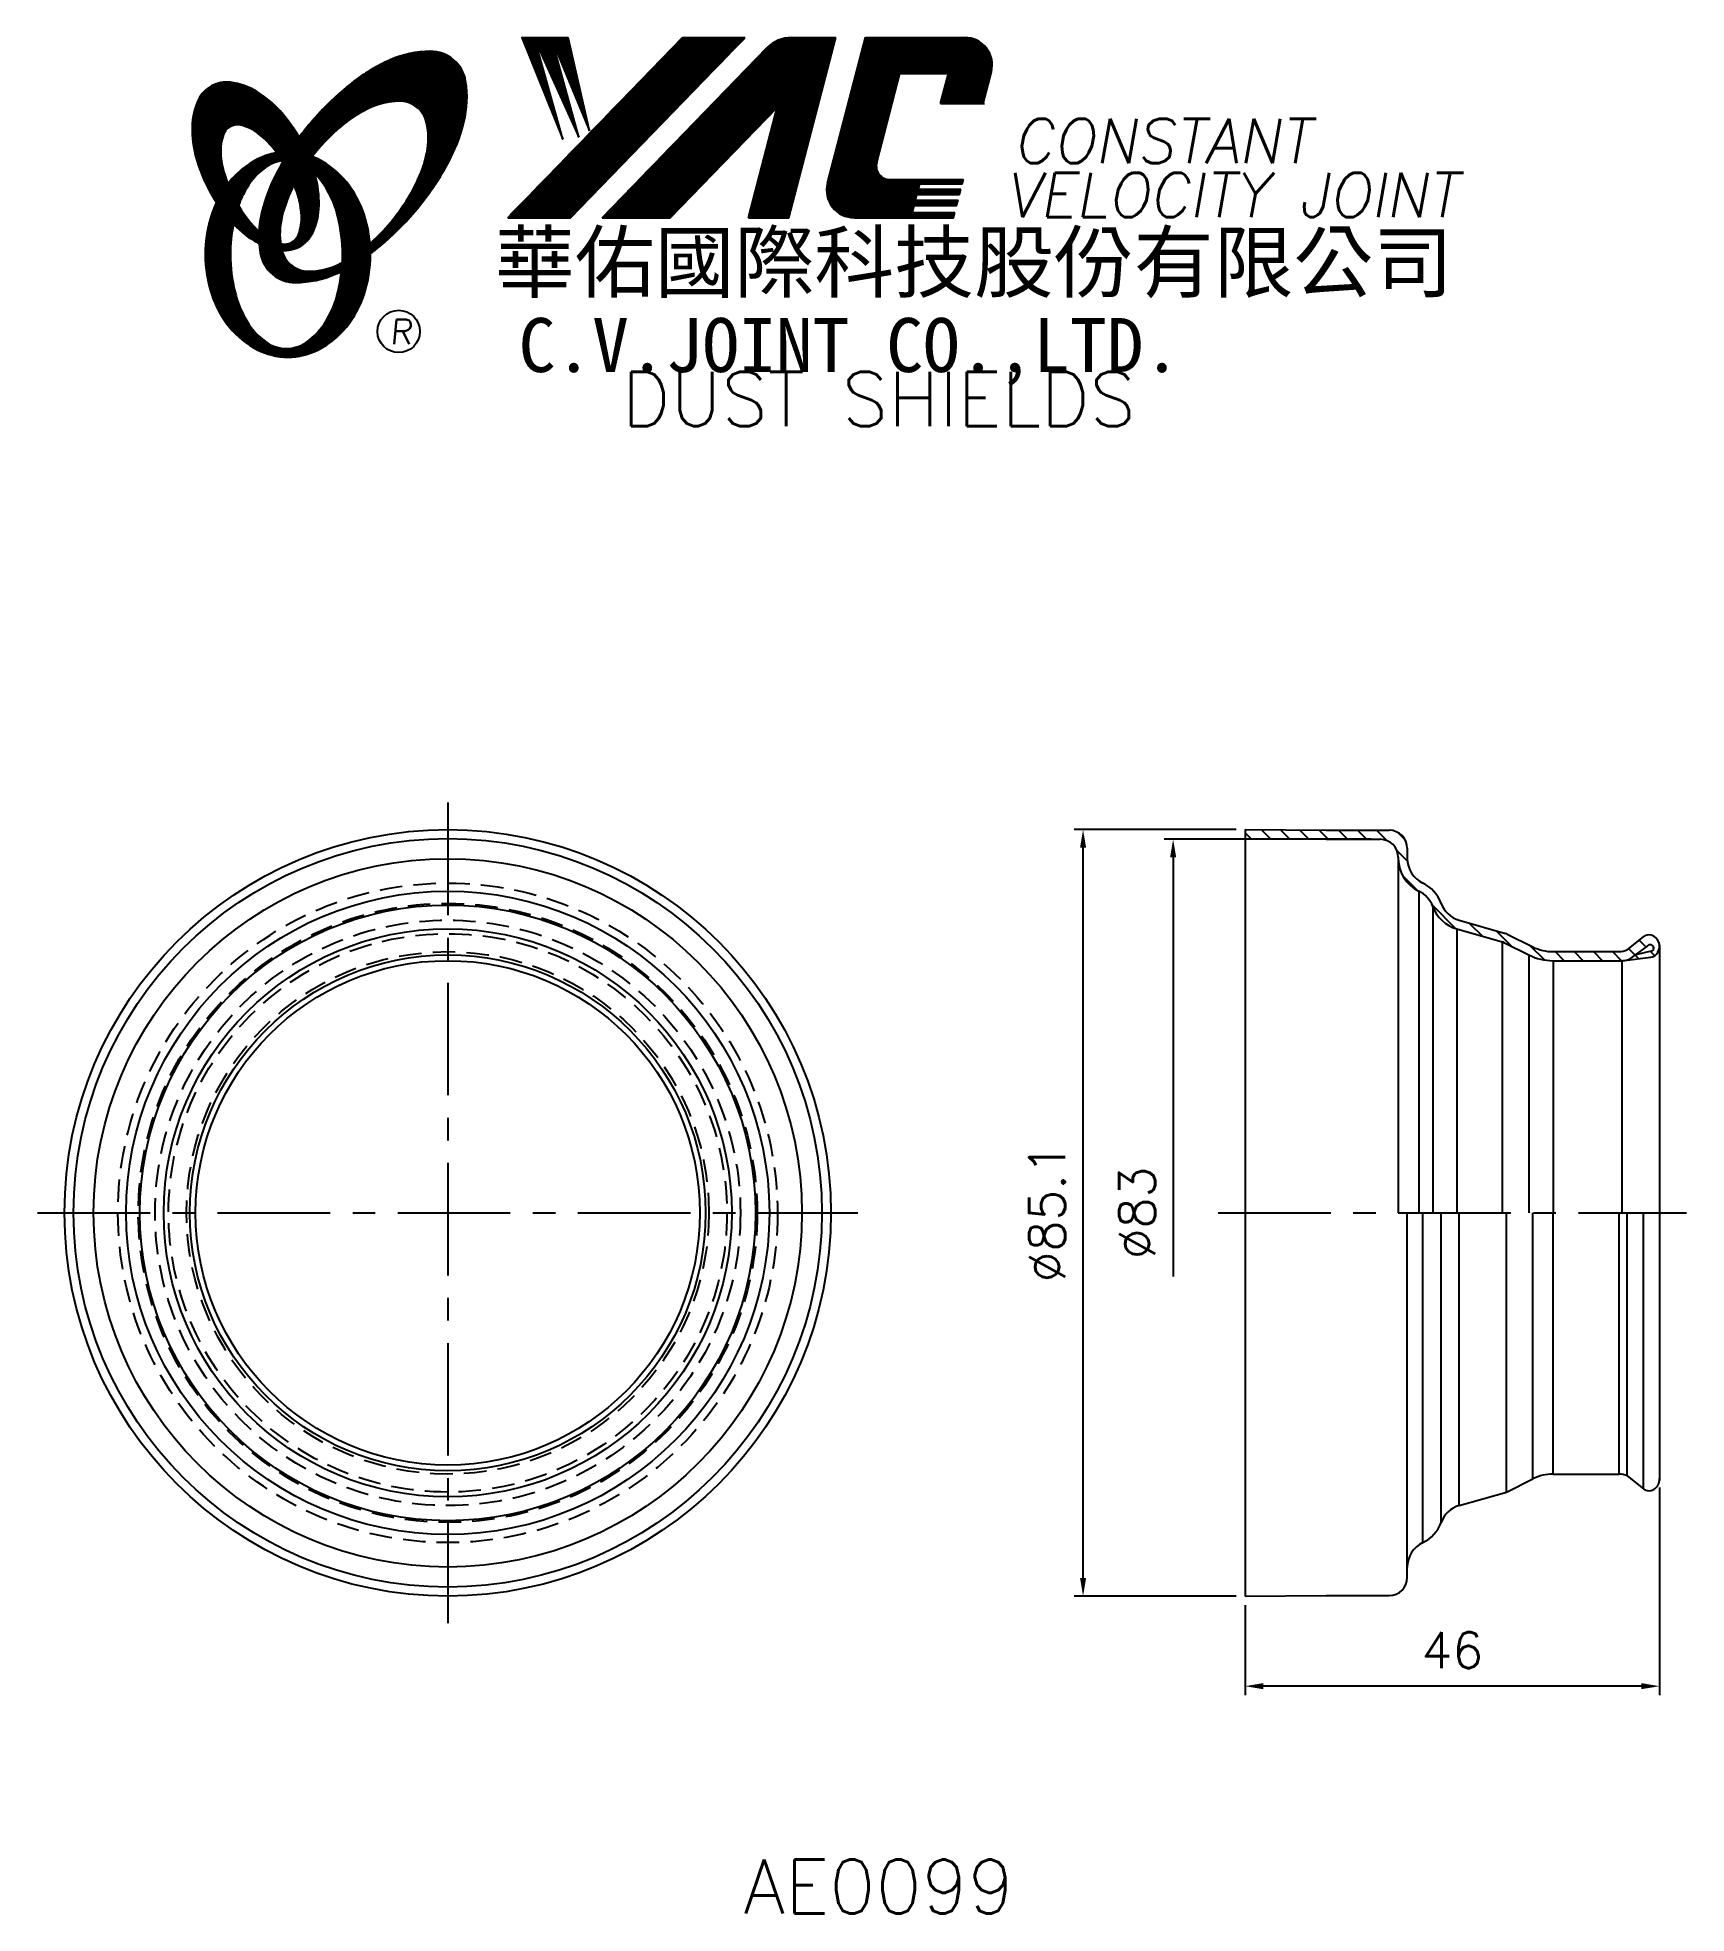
# Model space of a CAD drawing. Extents: x 108 to 291, y -6 to 202.
import ezdxf
from ezdxf.enums import TextEntityAlignment as Align

# ---------------------------------------------------------------- set-up
doc = ezdxf.new("R2010")
doc.units = 0
doc.header["$LTSCALE"] = 10
doc.header["$MEASUREMENT"] = 0
doc.linetypes.add('CENTER', pattern=[2, 1.25, -0.25, 0.25, -0.25])
doc.linetypes.add('HIDDEN', pattern=[0.375, 0.25, -0.125])
doc.layers.get('0').update_dxf_attribs({"linetype": 'CONTINUOUS'})
doc.layers.get('DEFPOINTS').update_dxf_attribs({"linetype": 'CONTINUOUS'})
doc.layers.add('4', color=4, linetype='CONTINUOUS')
doc.styles.add('CHINA', font='KAIU.TTF')
doc.styles.add('ITALICC', font='simplex.shx')
doc.dimstyles.new('STANDARD$0', dxfattribs={"dimtxt": 4, "dimasz": 2, "dimexe": 1, "dimexo": 1, "dimgap": 2, "dimtad": 1, "dimdec": 4, "dimzin": 10, "dimtxsty": 'ITALICC', "dimcen": 2, "dimclrd": 5, "dimclre": 5, "dimclrt": 18, "dimaunit": 1, "dimazin": 3, "dimtp": 0.1, "dimtfac": 0.7, "dimtdec": 4, "dimtmove": 0, "dimatfit": 3, "dimtolj": 1, "dimtzin": 10})
pattern_1 = [(45, (194.786636, -41.67945), (-0.00727476112, 0.00727476112), [])]
pattern_2 = [(45, (26.19609, -5.375041), (-0.00883883476, 0.00883883476), [])]

# ---------------------------------------------------------------- blocks, each defined once
blk = doc.blocks.new('*D14')
at = {"color": 5, "linetype": 'BYBLOCK'}
for p, q in [((241.17, 114.11), (223.17, 114.11)), ((224.17, 31.01), (224.17, 112.11)), ((241.17, 29.01), (223.17, 29.01))]:
    blk.add_line(p, q, dxfattribs=at)
for points in [[(223.84, 112.11), (224.51, 112.11), (224.17, 114.11)], [(223.84, 31.01), (224.51, 31.01), (224.17, 29.01)]]:
    blk.add_solid(points, dxfattribs=at)
at = {"layer": 'DEFPOINTS', "color": 0, "linetype": 'BYBLOCK'}
for p in [(224.17, 114.11), (242.17, 114.11), (242.17, 29.01)]:
    blk.add_point(p, dxfattribs=at)
at = {"color": 18, "linetype": 'BYBLOCK', "insert": (220.17, 71.56), "char_height": 4, "attachment_point": 5, "rotation": 90, "style": 'ITALICC'}
blk.add_mtext('\\A1;∅85.1', dxfattribs=at)
blk = doc.blocks.new('*D15')
at = {"color": 5, "linetype": 'BYBLOCK'}
for p, q in [((256.17, 113.04), (233.17, 113.04)), ((234.17, 111.04), (234.17, 64.51))]:
    blk.add_line(p, q, dxfattribs=at)
blk.add_solid([(233.84, 111.04), (234.51, 111.04), (234.17, 113.04)], dxfattribs=at)
at = {"layer": 'DEFPOINTS', "color": 0, "linetype": 'BYBLOCK'}
for p in [(234.17, 113.04), (257.17, 113.04), (242.17, 30.09)]:
    blk.add_point(p, dxfattribs=at)
at = {"color": 18, "linetype": 'BYBLOCK', "insert": (230.17, 71.56), "char_height": 4, "attachment_point": 5, "rotation": 90, "style": 'ITALICC'}
blk.add_mtext('\\A1;∅83', dxfattribs=at)
blk = doc.blocks.new('*D16')
at = {"color": 5, "linetype": 'BYBLOCK'}
for p, q in [((288.17, 41.08), (288.17, 18.01)), ((242.17, 28.01), (242.17, 18.01)), ((286.17, 19.01), (244.17, 19.01))]:
    blk.add_line(p, q, dxfattribs=at)
for points in [[(244.17, 19.35), (244.17, 18.68), (242.17, 19.01)], [(286.17, 19.35), (286.17, 18.68), (288.17, 19.01)]]:
    blk.add_solid(points, dxfattribs=at)
at = {"layer": 'DEFPOINTS', "color": 0, "linetype": 'BYBLOCK'}
for p in [(288.17, 42.08), (242.17, 29.01), (242.17, 19.01)]:
    blk.add_point(p, dxfattribs=at)
at = {"color": 18, "linetype": 'BYBLOCK', "insert": (265.17, 23.01), "char_height": 4, "attachment_point": 5, "style": 'ITALICC'}
blk.add_mtext('\\A1;46', dxfattribs=at)

msp = doc.modelspace()

# ---------------------------------------------------------------- hatches: boundary and pattern name
at = {"layer": '4', "linetype": 'CONTINUOUS'}
h = msp.add_hatch(dxfattribs=at)
h.set_pattern_fill('ANSI31', color=5, scale=0.1, style=0)
h.set_pattern_definition(pattern_2)
h.paths.add_polyline_path([(186.6548, 202.05594), (179.69749, 202.05594), (160.28088, 182.05218), (167.23819, 182.05218)])
h.paths.add_polyline_path([(190.20169, 194.29037), (187.02131, 182.05218), (191.5023, 182.05218), (196.70073, 202.05594), (191.80401, 202.05594, 0.202785967), (189.06993, 200.89953), (170.7758, 182.05218), (178.32272, 182.05218)])
h.paths.add_polyline_path([(203.82879, 198.05752), (209.22251, 198.05752), (208.35349, 194.71351), (213.07031, 194.71351), (213.98703, 198.24107, 0.490800957), (211.03683, 202.05594), (200.00252, 202.05594), (195.79546, 185.86705, 0.490800957), (198.74566, 182.05218), (209.77998, 182.05218), (209.93442, 182.64649), (205.2176, 182.64649), (205.41097, 183.39058), (210.12779, 183.39058), (210.28635, 184.00072), (205.56953, 184.00072), (205.73077, 184.62119), (210.44759, 184.62119), (210.60377, 185.22218), (205.88695, 185.22218), (206.04376, 185.82555), (210.76058, 185.82555), (210.87731, 186.27475), (202.73756, 186.27475, -0.490800957), (201.26246, 188.18218)])
h = msp.add_hatch(dxfattribs=at)
h.set_pattern_fill('ANSI31', color=1, scale=0.1, style=0)
h.set_pattern_definition(pattern_2)
h.paths.add_polyline_path([(167.01286, 202.05594), (161.83553, 202.05594), (166.40629, 190.7522), (163.34036, 201.71018), (168.1751, 190.98786), (165.22709, 201.71018), (169.35431, 191.69483)])
h = msp.add_hatch(dxfattribs=at)
h.set_pattern_fill('ANSI31', color=5, scale=0.082305, style=0)
h.set_pattern_definition([(45, (26.19609, -5.375041), (-0.00727476112, 0.00727476112), [])])
h.paths.add_polyline_path([(148.23156, 194.99346, -0.172879177), (150.17304, 194.3349, -0.172879177), (151.26033, 192.59685, -0.104527385), (151.28811, 189.26865, -0.065680101), (150.11857, 185.8667, -0.051823203), (147.67816, 182.02431, -0.044272532), (145.00319, 179.19798, -0.020203161), (145.05677, 178.06006, 0.006517006), (145.46132, 178.37213, 0.049863361), (150.01475, 182.78519, 0.049863361), (153.60438, 188.01236, 0.063682799), (155.42543, 192.63971, 0.103597411), (155.61473, 197.22368, 0.177892575), (154.26612, 199.59395, 0.177892575), (151.70373, 200.52728, 0.103597411), (147.21593, 199.57424, 0.063682799), (142.95818, 197.00516, 0.049863361), (138.40476, 192.5921, 0.016070017), (137.13406, 190.98579, -0.007061632), (137.38134, 190.54876, -0.031648676), (138.33393, 188.51218, -0.008069351), (138.76584, 189.07649, -0.051823203), (141.94421, 192.33495, -0.065680101), (144.98614, 194.2553, -0.104527385)])
h.paths.add_polyline_path([(135.15589, 181.83215, -0.065680101), (136.32542, 185.2341, -0.006063428), (136.56936, 185.70912, 0.027613469), (135.84253, 187.29719, 0.017011252), (135.30911, 188.23216, 0.007829282), (134.81512, 187.36493, 0.063682799), (132.99408, 182.73759, 0.103597411), (132.80478, 178.15362, 0.177892575), (134.15339, 175.78334, 0.177892575), (136.71578, 174.85001, 0.103597411), (141.20358, 175.80306, 0.008811776), (141.83055, 176.09313, 0.013922709), (141.90787, 177.06294, -0.009086703), (141.45786, 176.8455, -0.104527385), (138.21244, 176.10734, -0.172879177), (136.27096, 176.7659, -0.172879177), (135.18367, 178.50395, -0.104527385)])
h = msp.add_hatch(dxfattribs=at)
h.set_pattern_fill('ANSI31', color=3, scale=0.082305, style=0)
h.set_pattern_definition(pattern_1)
h.paths.add_polyline_path([(132.43506, 196.0443, 0.106488277), (129.49318, 197.08287, 0.158297415), (127.40298, 196.68783, 0.158297415), (125.94365, 195.14014, 0.106488277), (125.23283, 192.10237, 0.071723199), (125.65088, 188.78942, 0.058080454), (127.19586, 184.97403, 0.058080454), (129.57691, 181.61624, 0.071723199), (132.14215, 179.47849, 0.020895977), (132.68234, 179.1765, -0.030777155), (132.66643, 180.55272, -0.042059526), (131.57007, 181.71548, -0.04691039), (129.95091, 184.19663, -0.04691039), (128.82263, 186.93611, -0.060581117), (128.42053, 189.19818, -0.10187153), (128.73215, 191.28638, -0.185892489), (129.51224, 192.17802, -0.185892489), (130.68888, 192.31614, -0.10187153), (132.58653, 191.39061, -0.060581117), (134.22336, 189.77833, -0.04691039), (135.84253, 187.29719, -0.04691039), (136.97081, 184.5577, -0.060581117), (137.37291, 182.29563, -0.10187153), (137.06129, 180.20743, -0.185892489), (136.2812, 179.31579, -0.185892489), (135.10456, 179.17767, -0.002013383), (135.06376, 179.18829, 0.021593804), (135.18367, 178.50395, 0.006477741), (135.20167, 178.42692, 0.14950097), (137.17423, 178.83496, 0.158297415), (138.63356, 180.38265, 0.106488277), (139.34437, 183.42041, 0.071723199), (138.92633, 186.73337, 0.058080454), (137.38134, 190.54876, 0.058080454), (135.0003, 193.90655, 0.071723199)])
h = msp.add_hatch(dxfattribs=at)
h.set_pattern_fill('ANSI31', color=1, scale=0.082305, style=0)
h.set_pattern_definition(pattern_1)
h.paths.add_polyline_path([(133.52868, 187.72085, -0.120168026), (135.22047, 188.37424, 0.016865385), (134.62071, 189.25698, 0.076648372), (132.46449, 188.53806, 0.104809576), (129.38003, 186.02496, 0.005838257), (129.21309, 185.81276, 0.028089978), (129.95091, 184.19663, 0.014237292), (130.39304, 183.41158, -0.045767751), (131.31822, 185.34842, -0.106890197)])
h.paths.add_polyline_path([(129.49731, 177.96623, -0.048711043), (129.82742, 181.34657, -0.007865741), (129.57691, 181.61624, -0.037695478), (127.94104, 183.735, 0.03042545), (127.41571, 182.43102, 0.080710289), (126.69027, 177.96623, 0.080710289), (127.41571, 173.50144, 0.089265679), (129.38003, 169.9075, 0.104809576), (132.46449, 167.3944, 0.11926607), (135.87368, 166.56946, 0.11926607), (139.28287, 167.3944, 0.104809576), (142.36733, 169.9075, 0.089265679), (144.33165, 173.50144, 0.080710289), (145.05708, 177.96623, 0.080710289), (144.33165, 182.43102, 0.089265679), (142.36733, 186.02496, 0.104809576), (139.28287, 188.53806, 0.025513357), (138.58964, 188.85081, 0.004818181), (138.33393, 188.51218, -0.023722145), (138.87515, 186.91543, -0.065307489), (140.11033, 185.34842, -0.073950765), (141.42278, 182.15069, -0.060532391), (141.93123, 177.96623, -0.060532391), (141.42278, 173.78177, -0.073950765), (140.11033, 170.58404, -0.106890197), (137.89987, 168.21161, -0.153118262), (135.71427, 167.52624, -0.153118262), (133.52868, 168.21161, -0.106890197), (131.31822, 170.58404, -0.073950765), (130.00577, 173.78177, -0.060532391)])
h = msp.add_hatch(dxfattribs=at)
h.set_pattern_fill('ANSI31', color=5, scale=12, angle=90, style=0)
h.set_pattern_definition([(135, (35.5788, -8.4383), (-1.06066, -1.06066), [])])
h.paths.add_polyline_path([(276.3535, 100.5622, -0.116433821), (274.11744, 101.09007), (271.257, 102.52029, 0.04637018), (271.08451, 102.58738), (265.93186, 104.05957, -0.240807084), (263.9351, 105.92316, 0.197670985), (261.88816, 108.17588, -0.289689863), (260.17387, 110.88641), (260.17387, 112.03685, 0.414213562), (258.17387, 114.03685), (251.17387, 114.03685), (242.17387, 114.11185), (242.17387, 113.11182), (251.1697, 113.03685), (257.17387, 113.03685, -0.414213562), (259.17387, 111.03685), (259.17387, 110.88641, 0.289689863), (261.45958, 107.27237, -0.197670985), (262.99479, 105.58283, 0.240807084), (265.65714, 103.09804), (270.72042, 101.65139, -0.04637018), (270.89291, 101.5843), (273.67022, 100.19564, 0.116433821), (276.3535, 99.5622), (283.98154, 99.5622), (284.46331, 99.6211, 0.106754158), (285.22145, 99.99293), (286.82519, 101.17398, -1.069382086), (287.43369, 100.68686), (285.5769, 100.25469), (285.22145, 99.99293, -0.106754158), (284.46331, 99.6211), (287.22084, 99.95818, 0.176745881), (287.83089, 100.27099, 0.16716956), (288.17387, 101.04768), (288.17387, 101.26817, 0.242786877), (287.5371, 102.28176, 0.309938169), (286.40858, 102.20537), (284.59616, 100.77335, -0.116433821), (283.70173, 100.5622)])

# ---------------------------------------------------------------- linework, layer by layer
at = {"layer": '4', "color": 5, "linetype": 'CONTINUOUS'}
for p, q in [((160.28088, 182.05218), (179.69749, 202.05594)), ((167.23819, 182.05218), (186.6548, 202.05594)), ((179.69749, 202.05594), (186.6548, 202.05594)), ((191.5023, 182.05218), (196.70073, 202.05594)), ((191.80401, 202.05594), (196.70073, 202.05594)), ((195.79546, 185.86705), (200.00252, 202.05594)), ((200.00252, 202.05594), (211.03683, 202.05594)), ((170.7758, 182.05218), (189.06993, 200.89953)), ((201.26246, 188.18218), (203.82879, 198.05752)), ((203.82879, 198.05752), (209.22251, 198.05752)), ((208.35349, 194.71351), (209.22251, 198.05752)), ((213.07031, 194.71351), (213.98703, 198.24107)), ((178.32272, 182.05218), (190.20169, 194.29037)), ((187.02131, 182.05218), (190.20169, 194.29037)), ((208.35349, 194.71351), (213.22075, 194.71351)), ((202.73756, 186.27475), (210.87731, 186.27475)), ((205.88695, 185.22218), (206.04376, 185.82555)), ((206.04376, 185.82555), (210.76058, 185.82555)), ((210.76058, 185.82555), (210.87731, 186.27475)), ((205.2176, 182.64649), (205.41097, 183.39058)), ((205.41097, 183.39058), (210.12779, 183.39058)), ((205.56953, 184.00072), (205.73077, 184.62119)), ((205.56953, 184.00072), (210.28635, 184.00072)), ((205.73077, 184.62119), (210.44759, 184.62119)), ((205.88695, 185.22218), (210.60377, 185.22218)), ((210.12779, 183.39058), (210.28635, 184.00072)), ((210.44759, 184.62119), (210.60377, 185.22218)), ((160.28088, 182.05218), (167.23819, 182.05218)), ((170.7758, 182.05218), (178.32272, 182.05218)), ((187.02131, 182.05218), (191.5023, 182.05218)), ((198.74566, 182.05218), (209.77998, 182.05218)), ((205.2176, 182.64649), (209.93442, 182.64649)), ((209.77998, 182.05218), (209.93442, 182.64649))]:
    msp.add_line(p, q, dxfattribs=at)
at = {"layer": '4', "color": 1, "linetype": 'CONTINUOUS'}
for p, q in [((161.83553, 202.05594), (166.40629, 190.7522)), ((161.83553, 202.05594), (167.01286, 202.05594)), ((169.35431, 191.69483), (167.01286, 202.05594)), ((163.34036, 201.71018), (168.1751, 190.98786)), ((166.40629, 190.7522), (163.34036, 201.71018)), ((165.22709, 201.71018), (169.35431, 191.69483)), ((168.1751, 190.98786), (165.22709, 201.71018))]:
    msp.add_line(p, q, dxfattribs=at)
at = {"layer": '4', "color": 5, "linetype": 'CENTER'}
for p, q in [((153.62391, 117.11185), (153.62391, 26.01185)), ((108.07391, 71.56185), (199.17391, 71.56185)), ((239.17387, 71.56185), (291.17387, 71.56185))]:
    msp.add_line(p, q, dxfattribs=at)
at = {"layer": '4', "color": 7, "linetype": 'CONTINUOUS'}
for p, q in [((242.16554, 113.11189), (251.16554, 113.03689)), ((242.17387, 114.11185), (242.17387, 29.01185)), ((242.17387, 114.11185), (251.17387, 114.03685)), ((251.17387, 114.03685), (258.17387, 114.03685)), ((251.17387, 113.03685), (257.17387, 113.03685)), ((251.67387, 113.03685), (255.87919, 113.03685)), ((259.17387, 111.03685), (259.17387, 71.56185)), ((260.17387, 112.03685), (260.17387, 110.88641)), ((261.45958, 107.27237), (261.45958, 71.56185)), ((262.99479, 105.58283), (262.99479, 71.56185)), ((265.65714, 103.09804), (265.65714, 71.56185)), ((265.65714, 103.09804), (270.72042, 101.65139)), ((265.93186, 104.05957), (271.08451, 102.58738)), ((271.257, 102.52029), (274.11744, 101.09007)), ((284.59616, 100.77335), (286.40858, 102.20537)), ((270.72042, 101.65139), (270.72042, 71.56185)), ((270.89291, 101.5843), (273.67022, 100.19564)), ((273.67022, 100.19564), (273.67022, 71.56185)), ((276.3535, 100.5622), (283.70173, 100.5622)), ((285.22145, 99.99293), (286.8366, 101.18238)), ((285.5769, 100.25469), (287.43369, 100.68686)), ((288.17387, 101.26817), (288.17387, 41.85553)), ((276.3535, 99.5622), (276.3535, 71.56185)), ((276.3535, 99.5622), (283.98154, 99.5622)), ((283.98154, 99.5622), (287.22084, 99.95818)), ((283.98154, 99.5622), (283.98154, 71.56185)), ((260.17387, 31.08685), (260.17387, 71.56185)), ((261.88816, 34.94782), (261.88816, 71.56185)), ((263.9351, 37.20054), (263.9351, 71.56185)), ((265.93186, 39.06413), (265.93186, 71.56185)), ((271.17387, 40.56185), (271.17387, 71.56185)), ((274.11744, 42.03363), (274.11744, 71.56185)), ((276.3535, 42.5615), (276.3535, 71.56185)), ((283.70173, 42.5615), (283.70173, 71.56185)), ((284.59616, 42.35035), (284.59616, 71.56185)), ((286.40858, 40.91833), (286.40858, 71.56185)), ((271.17387, 40.56185), (274.11744, 42.03363)), ((276.3535, 42.5615), (283.70173, 42.5615)), ((284.59616, 42.35035), (286.40858, 40.91833)), ((265.93186, 39.06413), (271.17387, 40.56185)), ((242.17387, 29.01185), (251.17387, 29.08685)), ((251.17387, 29.08685), (258.17387, 29.08685))]:
    msp.add_line(p, q, dxfattribs=at)
at = {"layer": '4', "color": 5, "linetype": 'CONTINUOUS'}
for points in [[(145.05677, 178.06006, 0.006517006), (145.46132, 178.37213, 0.049863361), (150.01475, 182.78519, 0.049863361), (153.60438, 188.01236, 0.063682799), (155.42543, 192.63971, 0.103597411), (155.61473, 197.22368, 0.177892575), (154.26612, 199.59395, 0.177892575), (151.70373, 200.52728, 0.103597411), (147.21593, 199.57424, 0.063682799), (142.95818, 197.00516, 0.049863361), (138.40476, 192.5921, 0.016070017), (137.13406, 190.98579)], [(145.00319, 179.19798, 0.044272532), (147.67816, 182.02431, 0.051823203), (150.11857, 185.8667, 0.065680101), (151.28811, 189.26865, 0.104527385), (151.26033, 192.59685, 0.172879177), (150.17304, 194.3349, 0.172879177), (148.23156, 194.99346, 0.104527385), (144.98614, 194.2553, 0.065680101), (141.94421, 192.33495, 0.051823203), (138.76584, 189.07649, 0.008069351), (138.33393, 188.51218)], [(135.30911, 188.23216, 0.007829282), (134.81512, 187.36493, 0.063682799), (132.99408, 182.73759, 0.103597411), (132.80478, 178.15362, 0.177892575), (134.15339, 175.78334, 0.177892575), (136.71578, 174.85001, 0.103597411), (141.20358, 175.80306, 0.008811776), (141.83055, 176.09313, 0.008811776)], [(136.56936, 185.70912, 0.006063428), (136.32542, 185.2341, 0.065680101), (135.15589, 181.83215, 0.104527385), (135.18367, 178.50395, 0.172879177), (136.27096, 176.7659, 0.172879177), (138.21244, 176.10734, 0.104527385), (141.45786, 176.8455, 0.009086703), (141.90787, 177.06294, 0.009086703)]]:
    msp.add_lwpolyline(points, format="xyb", dxfattribs=at)
at = {"layer": '4', "color": 3, "linetype": 'CONTINUOUS'}
for points in [[(135.20167, 178.42692, 0.14950097), (137.17423, 178.83496, 0.158297415), (138.63356, 180.38265, 0.106488277), (139.34437, 183.42041, 0.071723199), (138.92633, 186.73337, 0.058080454), (137.38134, 190.54876, 0.058080454), (135.0003, 193.90655, 0.071723199), (132.43506, 196.0443, 0.106488277), (129.49318, 197.08287, 0.158297415), (127.40298, 196.68783, 0.158297415), (125.94365, 195.14014, 0.106488277), (125.23283, 192.10237, 0.071723199), (125.65088, 188.78942, 0.058080454), (127.19586, 184.97403, 0.058080454), (129.57691, 181.61624, 0.071723199), (132.14215, 179.47849, 0.020895977), (132.68234, 179.1765, 0.020895977)], [(135.06376, 179.18829, 0.002013383), (135.10456, 179.17767, 0.185892489), (136.2812, 179.31579, 0.185892489), (137.06129, 180.20743, 0.10187153), (137.37291, 182.29563, 0.060581117), (136.97081, 184.5577, 0.04691039), (135.84253, 187.29719, 0.04691039), (134.22336, 189.77833, 0.060581117), (132.58653, 191.39061, 0.10187153), (130.68888, 192.31614, 0.185892489), (129.51224, 192.17802, 0.185892489), (128.73215, 191.28638, 0.10187153), (128.42053, 189.19818, 0.060581117), (128.82263, 186.93611, 0.04691039), (129.95091, 184.19663, 0.04691039), (131.57007, 181.71548, 0.042059526), (132.66643, 180.55272, 0.042059526)]]:
    msp.add_lwpolyline(points, format="xyb", dxfattribs=at)
at = {"layer": '4', "color": 1, "linetype": 'CONTINUOUS'}
for points in [[(127.94104, 183.735, 0.03042545), (127.41571, 182.43102, 0.080710289), (126.69027, 177.96623, 0.080710289), (127.41571, 173.50144, 0.089265679), (129.38003, 169.9075, 0.104809576), (132.46449, 167.3944, 0.11926607), (135.87368, 166.56946, 0.11926607), (139.28287, 167.3944, 0.104809576), (142.36733, 169.9075, 0.089265679), (144.33165, 173.50144, 0.080710289), (145.05708, 177.96623, 0.080710289), (144.33165, 182.43102, 0.089265679), (142.36733, 186.02496, 0.104809576), (139.28287, 188.53806, 0.025513357), (138.58964, 188.85081, 0.025513357)], [(134.62071, 189.25698, 0.076648372), (132.46449, 188.53806, 0.104809576), (129.38003, 186.02496, 0.005838257), (129.21309, 185.81276, 0.005838257)], [(135.22047, 188.37424, 0.120168026), (133.52868, 187.72085, 0.106890197), (131.31822, 185.34842, 0.045767751), (130.39304, 183.41158, 0.045767751)], [(129.82742, 181.34657, 0.048711043), (129.49731, 177.96623, 0.060532391), (130.00577, 173.78177, 0.073950765), (131.31822, 170.58404, 0.106890197), (133.52868, 168.21161, 0.153118262), (135.71427, 167.52624, 0.153118262), (137.89987, 168.21161, 0.106890197), (140.11033, 170.58404, 0.073950765), (141.42278, 173.78177, 0.060532391), (141.93123, 177.96623, 0.060532391), (141.42278, 182.15069, 0.073950765), (140.11033, 185.34842, 0.065307489), (138.87515, 186.91543)]]:
    msp.add_lwpolyline(points, format="xyb", dxfattribs=at)
at = {"layer": '4', "color": 5, "linetype": 'CONTINUOUS'}
msp.add_circle((148.17792, 169.42051), 2.35282, dxfattribs=at)
at = {"layer": '4', "color": 7, "linetype": 'CONTINUOUS'}
for radius in [42.55, 41.55, 39.32456, 35.71052, 34.17844, 31.53619, 28.63379, 28]:
    msp.add_circle((153.62391, 71.56185), radius, dxfattribs=at)
at = {"layer": '4', "color": 5, "linetype": 'HIDDEN'}
for radius in [36.61403, 34.36131, 32.49772, 31, 29.00035]:
    msp.add_circle((153.62391, 71.56185), radius, dxfattribs=at)
at = {"layer": '4', "color": 5, "linetype": 'CONTINUOUS'}
for centre, radius, start, end in [((191.80401, 198.2457), 3.81024, 90, 135.8533387), ((211.03683, 199.00775), 3.04819, 345.4326059, 90), ((202.73756, 187.79884), 1.5241, 165.4326059, 270), ((198.74566, 185.10037), 3.04819, 165.4326059, 270)]:
    msp.add_arc(centre, radius, start, end, dxfattribs=at)
at = {"layer": '4', "color": 7, "linetype": 'CONTINUOUS'}
for centre, radius, start, end in [((257.17387, 111.03685), 2, 0, 90), ((258.17387, 112.03685), 2, 0, 90), ((263.17387, 110.88641), 4, 180, 244.6230665), ((263.17387, 110.88641), 3, 180, 244.6230665), ((260.17387, 104.56185), 3, 19.8968071, 64.6230665), ((260.17387, 104.56185), 4, 19.8968071, 64.6230665), ((266.75602, 106.94414), 4, 199.8968071, 254.0546041), ((266.75602, 106.94414), 3, 199.8968071, 254.0546041), ((270.80979, 101.62586), 1, 63.4349488, 74.0546041), ((287.02854, 101.42073), 1, 59.4313306, 128.3127449), ((286.87331, 101.15792), 1.30523, 317.1937203, 59.4313306), ((270.4457, 100.68987), 1, 63.4349488, 74.0546041), ((276.3535, 105.5622), 6, 243.4349488, 270), ((276.3535, 105.5622), 5, 243.4349488, 270), ((283.70173, 102.5622), 2, 270, 296.5650512), ((283.70173, 102.5622), 2, 270, 296.5650512), ((283.98154, 101.5622), 2, 270, 308.3127449), ((287.14579, 100.95084), 0.3906, 317.4810278, 145.2721157), ((287.09724, 100.95052), 1, 277.100018, 317.1937203), ((276.3535, 37.5615), 5, 90, 116.5650512), ((283.70173, 40.5615), 2, 63.4349488, 90), ((283.70173, 40.5615), 2, 63.4349488, 90), ((283.70173, 40.5615), 2, 63.4349488, 90), ((283.70173, 40.5615), 2, 63.4349488, 90), ((286.87331, 41.96578), 1.30523, 300.5686694, 4.8453194), ((287.02854, 41.70297), 1, 231.6872551, 300.5686694), ((266.75602, 36.17956), 3, 105.9453959, 160.1031929), ((260.17387, 38.56185), 4, 295.3769335, 340.1031929), ((263.17387, 32.2373), 3, 115.3769335, 180), ((258.17387, 31.08685), 2, 270, 0)]:
    msp.add_arc(centre, radius, start, end, dxfattribs=at)

# ---------------------------------------------------------------- texts
at = {"layer": '4', "color": 5, "linetype": 'CONTINUOUS', "style": 'ITALICC'}
for s, height, oblique, p in [('CONSTANT', 4.9, 10, (216.42969, 188.12265)), ('VELOCITY JOINT', 4.9, 10, (215.55147, 182.12727)), ('R', 2.75625, 5, (147.21923, 168.01091))]:
    msp.add_text(s, height=height, dxfattribs=dict(at, oblique=oblique)).set_placement(p)
at = {"layer": '4', "color": 7, "linetype": 'CONTINUOUS', "style": 'CHINA'}
for s, height, p in [('華佑國際科技股份有限公司', 6.5, (158.86752, 173.86233)), ('C.V.JOINT CO.,LTD.', 6, (161.49616, 164.91612))]:
    msp.add_text(s, height=height, dxfattribs=at).set_placement(p)
at = {"layer": '4', "color": 18, "linetype": 'CONTINUOUS', "style": 'ITALICC'}
for s, p in [('DUST SHIELDS', (201.49888, 158.9233)), ('AE0099', (201.49888, -6.2241))]:
    msp.add_text(s, height=6, dxfattribs=at).set_placement(p, align=Align.CENTER)

# ---------------------------------------------------------------- dimensions: what is measured, and where the dimension line sits
at = {"layer": '4', "color": 7, "linetype": 'CONTINUOUS'}
dim = msp.add_linear_dim(base=(224.17388, 114.11185), p1=(242.17387, 29.01185), p2=(242.17387, 114.11185), angle=90, text='%%C85.1', dimstyle='STANDARD$0', dxfattribs=at)
dim.commit()
dim.dimension.update_dxf_attribs({"geometry": '*D14', "text_midpoint": (220.17388, 71.56185)})
dim = msp.add_linear_dim(base=(234.17392, 113.03685), p1=(242.17387, 30.08685), p2=(257.17387, 113.03685), angle=90, text='%%C83', dimstyle='STANDARD$0', override={"dimcen": -2, "dimse1": 1, "dimsd1": 1}, dxfattribs=at)
dim.commit()
dim.dimension.update_dxf_attribs({"geometry": '*D15', "text_midpoint": (230.17392, 71.56185)})
dim = msp.add_linear_dim(base=(242.17387, 19.01185), p1=(288.17387, 42.07602), p2=(242.17387, 29.01185), text='46', dimstyle='STANDARD$0', dxfattribs=at)
dim.commit()
dim.dimension.update_dxf_attribs({"geometry": '*D16', "text_midpoint": (265.17387, 23.01185)})

doc.saveas('drawing.dxf')
